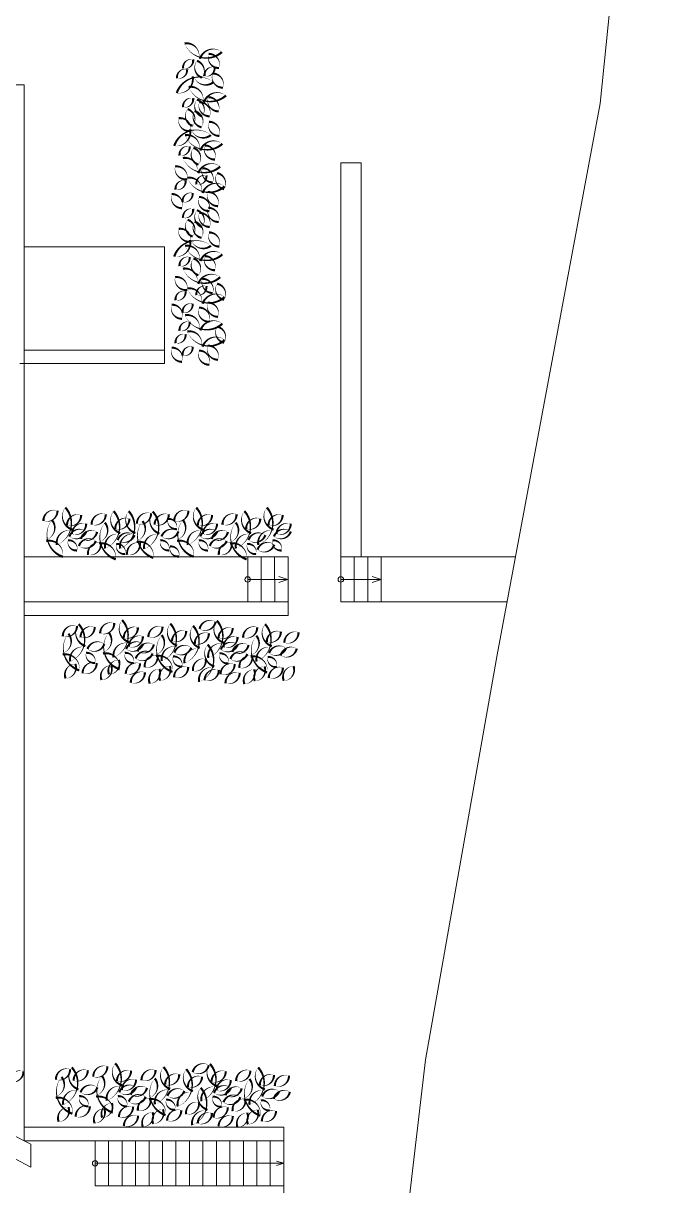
# Model space of a CAD drawing. Header units: metres. Extents: x -45 to 1930, y -347 to 488.
# Drawn here: x 53.21 to 67.65, y 103.38 to 129.23 of the extents above; entities that cross this region are included whole.
import ezdxf

# ---------------------------------------------------------------- set-up
doc = ezdxf.new("R2010")
doc.units = ezdxf.units.M
doc.linetypes.add('GETRENNT', pattern=[31.75, 12.7, -6.35, 0, -6.35, 0, -6.35])
doc.linetypes.add('ČERCHOVANÁ', pattern=[25.4, 12.7, -6.35, 0, -6.35])
for name, color, linetype in [('OSA', 7, 'ČERCHOVANÁ'), ('zariz.predmety', 203, 'Continuous'), ('ZDIVO', 1, 'Continuous')]:
    doc.layers.add(name, color=color, linetype=linetype)

msp = doc.modelspace()

# ---------------------------------------------------------------- linework, layer by layer
at = {"linetype": 'Continuous', "lineweight": 0}
for p, q in [((42.887294, 127.86103), (53.237294, 127.86103)), ((53.237294, 127.86103), (53.237294, 104.379843)), ((60.283137, 117.364228), (60.283975, 126.126482)), ((60.733975, 126.12637), (60.283975, 126.12637)), ((60.733137, 117.364228), (60.733975, 126.126482)), ((53.237294, 121.964222), (56.359774, 121.964222)), ((56.359774, 121.964222), (56.359774, 121.664222)), ((53.137294, 121.664222), (56.359774, 121.664222)), ((53.237294, 117.364228), (59.110936, 117.364228)), ((60.283137, 117.364228), (64.171284, 117.364228)), ((53.237294, 116.364243), (59.111774, 116.364243)), ((59.111774, 116.364243), (59.111774, 116.064243)), ((60.283976, 116.364243), (63.984689, 116.364243)), ((53.237294, 116.064243), (59.111774, 116.064243))]:
    msp.add_line(p, q, dxfattribs=at)
at = {"color": 253, "linetype": 'Continuous', "lineweight": 0}
for p in [(53.237294, 124.264228), (56.359774, 121.964222)]:
    msp.add_line(p, (56.359774, 124.264228), dxfattribs=at)
at = {"linetype": 'Continuous', "lineweight": 0, "flags": 128}
msp.add_lwpolyline([(39.709724, 104.738044), (37.477555, 106.333353), (37.035982, 106.60712), (36.945385, 144.462896), (41.020036, 144.260448), (51.420302, 144.043402), (67.649258, 143.123976), (66.052891, 127.447973), (63.765693, 115.190618), (62.169437, 106.182411), (60.727726, 93.898214), (60.619881, 89.793758), (41.092806, 103.749568)], dxfattribs=at)
at = {"layer": 'OSA', "linetype": 'Continuous', "lineweight": 0}
for p, q in [((58.211774, 116.364243), (58.210936, 117.364228)), ((58.511774, 116.364243), (58.510936, 117.364228)), ((58.811774, 116.364243), (58.810936, 117.364228)), ((59.111774, 116.364243), (59.110936, 117.364228)), ((60.283976, 116.364243), (60.283137, 117.364271)), ((60.583975, 116.364286), (60.583137, 117.364271)), ((60.883976, 116.364243), (60.883137, 117.364271)), ((61.183975, 116.364286), (61.183137, 117.364271)), ((58.211355, 116.864235), (59.111355, 116.864235)), ((59.10216, 116.864235), (58.900418, 116.928871)), ((59.10216, 116.864235), (58.900418, 116.799599)), ((60.283556, 116.864278), (61.183556, 116.864278)), ((61.183556, 116.864193), (60.981814, 116.928829)), ((61.183556, 116.864193), (60.981814, 116.799557)), ((53.237294, 104.682797), (59.014614, 104.682797)), ((59.014614, 104.682797), (59.014614, 103.382797)), ((53.237294, 104.382797), (59.014614, 104.382797)), ((54.814614, 104.382797), (54.814614, 103.382797)), ((55.114614, 104.382797), (55.114614, 103.382797)), ((55.414614, 104.382797), (55.414614, 103.382797)), ((55.714614, 104.382797), (55.714614, 103.382797)), ((56.014614, 104.382797), (56.014614, 103.382797)), ((56.314614, 104.382797), (56.314614, 103.382797)), ((56.614614, 104.382797), (56.614614, 103.382797)), ((56.914614, 104.382797), (56.914614, 103.382797)), ((57.214614, 104.382797), (57.214614, 103.382797)), ((57.514614, 104.382797), (57.514614, 103.382797)), ((57.814614, 104.382797), (57.814614, 103.382797)), ((58.114614, 104.382797), (58.114614, 103.382797)), ((58.414614, 104.382797), (58.414614, 103.382797)), ((58.714614, 104.382797), (58.714614, 103.382797)), ((59.014614, 103.882797), (58.852109, 103.930949)), ((54.814614, 103.882797), (59.014614, 103.882797)), ((59.014614, 103.882797), (58.852109, 103.834644)), ((54.814614, 103.382797), (59.014614, 103.382797)), ((59.014614, 103.382797), (59.014614, 96.890937))]:
    msp.add_line(p, q, dxfattribs=at)
for centre, radius in [((58.211355, 116.864235), 0.061121), ((60.283556, 116.864278), 0.061121), ((54.814614, 103.882797), 0.059727)]:
    msp.add_circle(centre, radius, dxfattribs=at)
at = {"layer": 'zariz.predmety', "color": 253, "linetype": 'Continuous', "ltscale": 0.001}
for points in [[(57.637532, 128.59309, 0, 0, 0.520567051), (57.637532, 128.59309, 0, 0.05, 0.520567051), (57.149169, 128.443259, 0, 0.05, 0.520567051), (57.126068, 128.464939, 0, 0.05, 0.520567051), (56.806696, 128.782034, 0, 0.05, 0.520567051), (57.637532, 128.59309, 0.05, 0.05, 0)], [(57.573951, 128.236766, 0, 0, 0.520567051), (57.573951, 128.236766, 0, 0.05, 0.520567051), (57.344006, 128.550507, 0, 0.05, 0.520567051), (57.573951, 128.236766, 0.05, 0.05, 0)], [(56.638821, 128.009618, 0, 0, 0.520567051), (56.638821, 128.009618, 0, 0.05, 0.520567051), (56.861114, 128.209328, 0, 0.05, 0.520567051), (56.638821, 128.009618, 0.05, 0.05, 0)], [(56.774119, 128.227519, 0, 0, 0.520567051), (56.774119, 128.227519, 0, 0.05, 0.520567051), (56.996412, 128.427229, 0, 0.05, 0.520567051), (56.774119, 128.227519, 0.05, 0.05, 0)], [(57.1934, 128.023234, 0, 0, 0.520567051), (57.1934, 128.023234, 0, 0.05, 0.520567051), (57.08295, 128.396207, 0, 0.05, 0.520567051), (57.1934, 128.023234, 0.05, 0.05, 0)], [(57.25131, 128.057573, 0, 0, 0.520567051), (57.25131, 128.057573, 0, 0.05, 0.520567051), (57.473603, 128.257283, 0, 0.05, 0.520567051), (57.25131, 128.057573, 0.05, 0.05, 0)], [(56.631855, 127.680886, 0, 0, 0.520567051), (56.631855, 127.680886, 0, 0.05, 0.520567051), (56.98431, 128.050646, 0, 0.05, 0.520567051), (57.015069, 128.043053, 0, 0.05, 0.520567051), (57.448798, 127.922945, 0, 0.05, 0.520567051), (56.631855, 127.680886, 0.05, 0.05, 0)], [(57.658923, 127.800459, 0, 0, 0.520567051), (57.658923, 127.800459, 0, 0.05, 0.520567051), (57.428978, 128.1142, 0, 0.05, 0.520567051), (57.658923, 127.800459, 0.05, 0.05, 0)], [(57.727164, 127.625809, 0, 0, 0.520567051), (57.727164, 127.625809, 0, 0.05, 0.520567051), (57.238802, 127.475978, 0, 0.05, 0.520567051), (57.2157, 127.497659, 0, 0.05, 0.520567051), (56.896328, 127.814753, 0, 0.05, 0.520567051), (57.727164, 127.625809, 0.05, 0.05, 0)], [(56.773952, 127.36611, 0, 0, 0.520567051), (56.773952, 127.36611, 0, 0.05, 0.520567051), (56.996245, 127.56582, 0, 0.05, 0.520567051), (56.773952, 127.36611, 0.05, 0.05, 0)], [(57.193234, 127.161825, 0, 0, 0.520567051), (57.193234, 127.161825, 0, 0.05, 0.520567051), (57.082784, 127.534798, 0, 0.05, 0.520567051), (57.193234, 127.161825, 0.05, 0.05, 0)], [(57.365427, 127.163542, 0, 0, 0.520567051), (57.365427, 127.163542, 0, 0.05, 0.520567051), (57.135482, 127.477283, 0, 0.05, 0.520567051), (57.365427, 127.163542, 0.05, 0.05, 0)], [(57.5619, 127.274215, 0, 0, 0.520567051), (57.5619, 127.274215, 0, 0.05, 0.520567051), (57.331955, 127.587955, 0, 0.05, 0.520567051), (57.5619, 127.274215, 0.05, 0.05, 0)], [(56.984876, 126.950009, 0, 0, 0.520567051), (56.984876, 126.950009, 0, 0.05, 0.520567051), (56.874426, 127.322982, 0, 0.05, 0.520567051), (56.984876, 126.950009, 0.05, 0.05, 0)], [(57.027829, 127.277067, 0, 0, 0.520567051), (57.027829, 127.277067, 0, 0.05, 0.520567051), (57.183281, 126.920496, 0, 0.05, 0.520567051), (57.027829, 127.277067, 0.05, 0.05, 0)], [(56.675771, 127.120218, 0, 0, 0.520567051), (56.675771, 127.120218, 0, 0.05, 0.520567051), (56.942533, 126.837117, 0, 0.05, 0.520567051), (56.675771, 127.120218, 0.05, 0.05, 0)], [(57.579395, 126.727234, 0, 0, 0.520567051), (57.579395, 126.727234, 0, 0.05, 0.520567051), (57.349451, 127.040975, 0, 0.05, 0.520567051), (57.579395, 126.727234, 0.05, 0.05, 0)], [(56.575184, 126.504732, 0, 0, 0.520567051), (56.575184, 126.504732, 0, 0.05, 0.520567051), (56.927639, 126.874492, 0, 0.05, 0.520567051), (56.958398, 126.866899, 0, 0.05, 0.520567051), (57.392127, 126.74679, 0, 0.05, 0.520567051), (56.575184, 126.504732, 0.05, 0.05, 0)], [(57.647637, 126.552585, 0, 0, 0.520567051), (57.647637, 126.552585, 0, 0.05, 0.520567051), (57.159275, 126.402754, 0, 0.05, 0.520567051), (57.136173, 126.424434, 0, 0.05, 0.520567051), (56.816801, 126.741529, 0, 0.05, 0.520567051), (57.647637, 126.552585, 0.05, 0.05, 0)], [(56.694425, 126.292886, 0, 0, 0.520567051), (56.694425, 126.292886, 0, 0.05, 0.520567051), (56.916718, 126.492596, 0, 0.05, 0.520567051), (56.694425, 126.292886, 0.05, 0.05, 0)], [(57.113706, 126.0886, 0, 0, 0.520567051), (57.113706, 126.0886, 0, 0.05, 0.520567051), (57.003257, 126.461573, 0, 0.05, 0.520567051), (57.113706, 126.0886, 0.05, 0.05, 0)], [(57.482372, 126.20099, 0, 0, 0.520567051), (57.482372, 126.20099, 0, 0.05, 0.520567051), (57.252428, 126.514731, 0, 0.05, 0.520567051), (57.482372, 126.20099, 0.05, 0.05, 0)], [(57.598794, 126.046335, 0, 0, 0.520567051), (57.598794, 126.046335, 0, 0.05, 0.520567051), (57.110431, 125.896504, 0, 0.05, 0.520567051), (57.08733, 125.918184, 0, 0.05, 0.520567051), (56.767958, 126.235278, 0, 0.05, 0.520567051), (57.598794, 126.046335, 0.05, 0.05, 0)], [(56.596244, 126.046994, 0, 0, 0.520567051), (56.596244, 126.046994, 0, 0.05, 0.520567051), (56.863005, 125.763893, 0, 0.05, 0.520567051), (56.596244, 126.046994, 0.05, 0.05, 0)], [(57.433529, 125.69474, 0, 0, 0.520567051), (57.433529, 125.69474, 0, 0.05, 0.520567051), (57.203584, 126.008481, 0, 0.05, 0.520567051), (57.433529, 125.69474, 0.05, 0.05, 0)], [(57.530748, 125.901094, 0, 0, 0.520567051), (57.530748, 125.901094, 0, 0.05, 0.520567051), (57.686201, 125.544524, 0, 0.05, 0.520567051), (57.530748, 125.901094, 0.05, 0.05, 0)], [(56.605229, 125.534257, 0, 0, 0.520567051), (56.605229, 125.534257, 0, 0.05, 0.520567051), (56.827522, 125.733966, 0, 0.05, 0.520567051), (56.605229, 125.534257, 0.05, 0.05, 0)], [(57.697061, 125.605984, 0, 0, 0.520567051), (57.697061, 125.605984, 0, 0.05, 0.520567051), (57.208698, 125.456153, 0, 0.05, 0.520567051), (57.185597, 125.477833, 0, 0.05, 0.520567051), (56.866225, 125.794927, 0, 0.05, 0.520567051), (57.697061, 125.605984, 0.05, 0.05, 0)], [(57.069343, 125.647642, 0, 0, 0.520567051), (57.069343, 125.647642, 0, 0.05, 0.520567051), (57.291636, 125.847352, 0, 0.05, 0.520567051), (57.069343, 125.647642, 0.05, 0.05, 0)], [(56.520171, 125.43441, 0, 0, 0.520567051), (56.520171, 125.43441, 0, 0.05, 0.520567051), (56.750115, 125.12067, 0, 0.05, 0.520567051), (56.520171, 125.43441, 0.05, 0.05, 0)], [(56.762368, 125.257991, 0, 0, 0.520567051), (56.762368, 125.257991, 0, 0.05, 0.520567051), (56.984661, 125.4577, 0, 0.05, 0.520567051), (56.762368, 125.257991, 0.05, 0.05, 0)], [(57.353842, 125.055422, 0, 0, 0.520567051), (57.353842, 125.055422, 0, 0.05, 0.520567051), (57.123898, 125.369163, 0, 0.05, 0.520567051), (57.353842, 125.055422, 0.05, 0.05, 0)], [(57.550315, 125.166095, 0, 0, 0.520567051), (57.550315, 125.166095, 0, 0.05, 0.520567051), (57.32037, 125.479836, 0, 0.05, 0.520567051), (57.550315, 125.166095, 0.05, 0.05, 0)], [(56.773952, 124.905837, 0, 0, 0.520567051), (56.773952, 124.905837, 0, 0.05, 0.520567051), (56.996245, 125.105546, 0, 0.05, 0.520567051), (56.773952, 124.905837, 0.05, 0.05, 0)], [(57.5619, 124.813941, 0, 0, 0.520567051), (57.5619, 124.813941, 0, 0.05, 0.520567051), (57.331955, 125.127682, 0, 0.05, 0.520567051), (57.5619, 124.813941, 0.05, 0.05, 0)], [(56.984876, 124.489736, 0, 0, 0.520567051), (56.984876, 124.489736, 0, 0.05, 0.520567051), (56.874426, 124.862708, 0, 0.05, 0.520567051), (56.984876, 124.489736, 0.05, 0.05, 0)], [(57.193234, 124.701551, 0, 0, 0.520567051), (57.193234, 124.701551, 0, 0.05, 0.520567051), (57.082784, 125.074524, 0, 0.05, 0.520567051), (57.193234, 124.701551, 0.05, 0.05, 0)], [(57.365427, 124.703268, 0, 0, 0.520567051), (57.365427, 124.703268, 0, 0.05, 0.520567051), (57.135482, 125.017009, 0, 0.05, 0.520567051), (57.365427, 124.703268, 0.05, 0.05, 0)], [(56.675771, 124.659945, 0, 0, 0.520567051), (56.675771, 124.659945, 0, 0.05, 0.520567051), (56.942533, 124.376844, 0, 0.05, 0.520567051), (56.675771, 124.659945, 0.05, 0.05, 0)], [(57.027829, 124.816793, 0, 0, 0.520567051), (57.027829, 124.816793, 0, 0.05, 0.520567051), (57.183281, 124.460223, 0, 0.05, 0.520567051), (57.027829, 124.816793, 0.05, 0.05, 0)], [(57.579395, 124.266961, 0, 0, 0.520567051), (57.579395, 124.266961, 0, 0.05, 0.520567051), (57.349451, 124.580702, 0, 0.05, 0.520567051), (57.579395, 124.266961, 0.05, 0.05, 0)], [(56.575184, 124.044458, 0, 0, 0.520567051), (56.575184, 124.044458, 0, 0.05, 0.520567051), (56.927639, 124.414218, 0, 0.05, 0.520567051), (56.958398, 124.406625, 0, 0.05, 0.520567051), (57.392127, 124.286517, 0, 0.05, 0.520567051), (56.575184, 124.044458, 0.05, 0.05, 0)], [(57.647637, 124.092311, 0, 0, 0.520567051), (57.647637, 124.092311, 0, 0.05, 0.520567051), (57.159275, 123.94248, 0, 0.05, 0.520567051), (57.136173, 123.964161, 0, 0.05, 0.520567051), (56.816801, 124.281255, 0, 0.05, 0.520567051), (57.647637, 124.092311, 0.05, 0.05, 0)], [(56.694425, 123.832612, 0, 0, 0.520567051), (56.694425, 123.832612, 0, 0.05, 0.520567051), (56.916718, 124.032322, 0, 0.05, 0.520567051), (56.694425, 123.832612, 0.05, 0.05, 0)], [(57.113706, 123.628327, 0, 0, 0.520567051), (57.113706, 123.628327, 0, 0.05, 0.520567051), (57.003257, 124.001299, 0, 0.05, 0.520567051), (57.113706, 123.628327, 0.05, 0.05, 0)], [(57.482372, 123.740716, 0, 0, 0.520567051), (57.482372, 123.740716, 0, 0.05, 0.520567051), (57.252428, 124.054457, 0, 0.05, 0.520567051), (57.482372, 123.740716, 0.05, 0.05, 0)], [(56.596244, 123.58672, 0, 0, 0.520567051), (56.596244, 123.58672, 0, 0.05, 0.520567051), (56.863005, 123.303619, 0, 0.05, 0.520567051), (56.596244, 123.58672, 0.05, 0.05, 0)], [(57.598794, 123.586061, 0, 0, 0.520567051), (57.598794, 123.586061, 0, 0.05, 0.520567051), (57.110431, 123.43623, 0, 0.05, 0.520567051), (57.08733, 123.45791, 0, 0.05, 0.520567051), (56.767958, 123.775005, 0, 0.05, 0.520567051), (57.598794, 123.586061, 0.05, 0.05, 0)], [(57.433529, 123.234466, 0, 0, 0.520567051), (57.433529, 123.234466, 0, 0.05, 0.520567051), (57.203584, 123.548207, 0, 0.05, 0.520567051), (57.433529, 123.234466, 0.05, 0.05, 0)], [(57.697061, 123.14571, 0, 0, 0.520567051), (57.697061, 123.14571, 0, 0.05, 0.520567051), (57.208698, 122.995879, 0, 0.05, 0.520567051), (57.185597, 123.017559, 0, 0.05, 0.520567051), (56.866225, 123.334654, 0, 0.05, 0.520567051), (57.697061, 123.14571, 0.05, 0.05, 0)], [(57.069343, 123.187369, 0, 0, 0.520567051), (57.069343, 123.187369, 0, 0.05, 0.520567051), (57.291636, 123.387078, 0, 0.05, 0.520567051), (57.069343, 123.187369, 0.05, 0.05, 0)], [(57.530748, 123.440821, 0, 0, 0.520567051), (57.530748, 123.440821, 0, 0.05, 0.520567051), (57.686201, 123.08425, 0, 0.05, 0.520567051), (57.530748, 123.440821, 0.05, 0.05, 0)], [(56.605229, 123.073983, 0, 0, 0.520567051), (56.605229, 123.073983, 0, 0.05, 0.520567051), (56.827522, 123.273693, 0, 0.05, 0.520567051), (56.605229, 123.073983, 0.05, 0.05, 0)], [(56.520171, 122.974137, 0, 0, 0.520567051), (56.520171, 122.974137, 0, 0.05, 0.520567051), (56.750115, 122.660396, 0, 0.05, 0.520567051), (56.520171, 122.974137, 0.05, 0.05, 0)], [(56.762368, 122.797717, 0, 0, 0.520567051), (56.762368, 122.797717, 0, 0.05, 0.520567051), (56.984661, 122.997427, 0, 0.05, 0.520567051), (56.762368, 122.797717, 0.05, 0.05, 0)], [(57.353842, 122.595149, 0, 0, 0.520567051), (57.353842, 122.595149, 0, 0.05, 0.520567051), (57.123898, 122.908889, 0, 0.05, 0.520567051), (57.353842, 122.595149, 0.05, 0.05, 0)], [(57.550315, 122.705821, 0, 0, 0.520567051), (57.550315, 122.705821, 0, 0.05, 0.520567051), (57.32037, 123.019562, 0, 0.05, 0.520567051), (57.550315, 122.705821, 0.05, 0.05, 0)], [(56.694425, 122.39337, 0, 0, 0.520567051), (56.694425, 122.39337, 0, 0.05, 0.520567051), (56.916718, 122.59308, 0, 0.05, 0.520567051), (56.694425, 122.39337, 0.05, 0.05, 0)], [(57.647637, 122.551923, 0, 0, 0.520567051), (57.647637, 122.551923, 0, 0.05, 0.520567051), (57.159275, 122.402092, 0, 0.05, 0.520567051), (57.136173, 122.423773, 0, 0.05, 0.520567051), (56.816801, 122.740867, 0, 0.05, 0.520567051), (57.647637, 122.551923, 0.05, 0.05, 0)], [(56.605229, 122.118298, 0, 0, 0.520567051), (56.605229, 122.118298, 0, 0.05, 0.520567051), (56.827522, 122.318008, 0, 0.05, 0.520567051), (56.605229, 122.118298, 0.05, 0.05, 0)], [(57.697061, 122.190025, 0, 0, 0.520567051), (57.697061, 122.190025, 0, 0.05, 0.520567051), (57.208698, 122.040194, 0, 0.05, 0.520567051), (57.185597, 122.061874, 0, 0.05, 0.520567051), (56.866225, 122.378969, 0, 0.05, 0.520567051), (57.697061, 122.190025, 0.05, 0.05, 0)], [(57.530748, 122.485136, 0, 0, 0.520567051), (57.530748, 122.485136, 0, 0.05, 0.520567051), (57.686201, 122.128565, 0, 0.05, 0.520567051), (57.530748, 122.485136, 0.05, 0.05, 0)], [(56.520171, 122.018451, 0, 0, 0.520567051), (56.520171, 122.018451, 0, 0.05, 0.520567051), (56.750115, 121.704711, 0, 0.05, 0.520567051), (56.520171, 122.018451, 0.05, 0.05, 0)], [(56.762368, 121.842032, 0, 0, 0.520567051), (56.762368, 121.842032, 0, 0.05, 0.520567051), (56.984661, 122.041742, 0, 0.05, 0.520567051), (56.762368, 121.842032, 0.05, 0.05, 0)], [(57.550315, 121.750136, 0, 0, 0.520567051), (57.550315, 121.750136, 0, 0.05, 0.520567051), (57.32037, 122.063877, 0, 0.05, 0.520567051), (57.550315, 121.750136, 0.05, 0.05, 0)], [(57.353842, 121.639463, 0, 0, 0.520567051), (57.353842, 121.639463, 0, 0.05, 0.520567051), (57.123898, 121.953204, 0, 0.05, 0.520567051), (57.353842, 121.639463, 0.05, 0.05, 0)], [(53.977746, 118.39538, 0, 0, 0.520567051), (53.977746, 118.39538, 0, 0.05, 0.520567051), (53.664006, 118.165436, 0, 0.05, 0.520567051), (53.977746, 118.39538, 0.05, 0.05, 0)], [(54.152396, 118.463622, 0, 0, 0.520567051), (54.152396, 118.463622, 0, 0.05, 0.520567051), (54.302227, 117.97526, 0, 0.05, 0.520567051), (54.280547, 117.952158, 0, 0.05, 0.520567051), (53.963452, 117.632786, 0, 0.05, 0.520567051), (54.152396, 118.463622, 0.05, 0.05, 0)], [(55.225621, 118.384095, 0, 0, 0.520567051), (55.225621, 118.384095, 0, 0.05, 0.520567051), (55.375452, 117.895732, 0, 0.05, 0.520567051), (55.353771, 117.872631, 0, 0.05, 0.520567051), (55.036677, 117.553259, 0, 0.05, 0.520567051), (55.225621, 118.384095, 0.05, 0.05, 0)], [(55.561445, 118.384095, 0, 0, 0.520567051), (55.561445, 118.384095, 0, 0.05, 0.520567051), (55.711276, 117.895732, 0, 0.05, 0.520567051), (55.689596, 117.872631, 0, 0.05, 0.520567051), (55.372502, 117.553259, 0, 0.05, 0.520567051), (55.561445, 118.384095, 0.05, 0.05, 0)], [(56.097588, 118.373989, 0, 0, 0.520567051), (56.097588, 118.373989, 0, 0.05, 0.520567051), (56.247419, 117.885627, 0, 0.05, 0.520567051), (56.225738, 117.862525, 0, 0.05, 0.520567051), (55.908644, 117.543154, 0, 0.05, 0.520567051), (56.097588, 118.373989, 0.05, 0.05, 0)], [(56.890219, 118.39538, 0, 0, 0.520567051), (56.890219, 118.39538, 0, 0.05, 0.520567051), (56.576478, 118.165436, 0, 0.05, 0.520567051), (56.890219, 118.39538, 0.05, 0.05, 0)], [(57.064868, 118.463622, 0, 0, 0.520567051), (57.064868, 118.463622, 0, 0.05, 0.520567051), (57.214699, 117.97526, 0, 0.05, 0.520567051), (57.193019, 117.952158, 0, 0.05, 0.520567051), (56.875925, 117.632786, 0, 0.05, 0.520567051), (57.064868, 118.463622, 0.05, 0.05, 0)], [(58.138093, 118.384095, 0, 0, 0.520567051), (58.138093, 118.384095, 0, 0.05, 0.520567051), (58.287924, 117.895732, 0, 0.05, 0.520567051), (58.266244, 117.872631, 0, 0.05, 0.520567051), (57.949149, 117.553259, 0, 0.05, 0.520567051), (58.138093, 118.384095, 0.05, 0.05, 0)], [(58.636408, 118.463622, 0, 0, 0.520567051), (58.636408, 118.463622, 0, 0.05, 0.520567051), (58.786239, 117.97526, 0, 0.05, 0.520567051), (58.764559, 117.952158, 0, 0.05, 0.520567051), (58.447465, 117.632786, 0, 0.05, 0.520567051), (58.636408, 118.463622, 0.05, 0.05, 0)], [(54.09732, 117.368313, 0, 0, 0.520567051), (54.09732, 117.368313, 0, 0.05, 0.520567051), (53.72756, 117.720768, 0, 0.05, 0.520567051), (53.735152, 117.751526, 0, 0.05, 0.520567051), (53.855261, 118.185256, 0, 0.05, 0.520567051), (54.09732, 117.368313, 0.05, 0.05, 0)], [(54.503991, 118.298357, 0, 0, 0.520567051), (54.503991, 118.298357, 0, 0.05, 0.520567051), (54.19025, 118.068413, 0, 0.05, 0.520567051), (54.503991, 118.298357, 0.05, 0.05, 0)], [(54.614664, 118.101885, 0, 0, 0.520567051), (54.614664, 118.101885, 0, 0.05, 0.520567051), (54.300923, 117.87194, 0, 0.05, 0.520567051), (54.614664, 118.101885, 0.05, 0.05, 0)], [(55.050971, 118.315853, 0, 0, 0.520567051), (55.050971, 118.315853, 0, 0.05, 0.520567051), (54.73723, 118.085909, 0, 0.05, 0.520567051), (55.050971, 118.315853, 0.05, 0.05, 0)], [(55.273474, 117.311642, 0, 0, 0.520567051), (55.273474, 117.311642, 0, 0.05, 0.520567051), (54.903714, 117.664097, 0, 0.05, 0.520567051), (54.911306, 117.694855, 0, 0.05, 0.520567051), (55.031415, 118.128585, 0, 0.05, 0.520567051), (55.273474, 117.311642, 0.05, 0.05, 0)], [(55.577215, 118.21883, 0, 0, 0.520567051), (55.577215, 118.21883, 0, 0.05, 0.520567051), (55.263475, 117.988886, 0, 0.05, 0.520567051), (55.577215, 118.21883, 0.05, 0.05, 0)], [(56.111447, 117.344188, 0, 0, 0.520567051), (56.111447, 117.344188, 0, 0.05, 0.520567051), (55.741686, 117.696644, 0, 0.05, 0.520567051), (55.749279, 117.727402, 0, 0.05, 0.520567051), (55.869388, 118.161131, 0, 0.05, 0.520567051), (56.111447, 117.344188, 0.05, 0.05, 0)], [(56.059697, 118.333535, 0, 0, 0.520567051), (56.059697, 118.333535, 0, 0.05, 0.520567051), (55.745956, 118.10359, 0, 0.05, 0.520567051), (56.059697, 118.333535, 0.05, 0.05, 0)], [(56.453911, 118.310409, 0, 0, 0.520567051), (56.453911, 118.310409, 0, 0.05, 0.520567051), (56.140171, 118.080464, 0, 0.05, 0.520567051), (56.453911, 118.310409, 0.05, 0.05, 0)], [(56.633105, 117.987768, 0, 0, 0.520567051), (56.633105, 117.987768, 0, 0.05, 0.520567051), (56.433395, 118.210061, 0, 0.05, 0.520567051), (56.633105, 117.987768, 0.05, 0.05, 0)], [(57.009792, 117.368313, 0, 0, 0.520567051), (57.009792, 117.368313, 0, 0.05, 0.520567051), (56.640032, 117.720768, 0, 0.05, 0.520567051), (56.647624, 117.751526, 0, 0.05, 0.520567051), (56.767733, 118.185256, 0, 0.05, 0.520567051), (57.009792, 117.368313, 0.05, 0.05, 0)], [(57.416463, 118.298357, 0, 0, 0.520567051), (57.416463, 118.298357, 0, 0.05, 0.520567051), (57.102722, 118.068413, 0, 0.05, 0.520567051), (57.416463, 118.298357, 0.05, 0.05, 0)], [(57.527136, 118.101885, 0, 0, 0.520567051), (57.527136, 118.101885, 0, 0.05, 0.520567051), (57.213395, 117.87194, 0, 0.05, 0.520567051), (57.527136, 118.101885, 0.05, 0.05, 0)], [(57.963443, 118.315853, 0, 0, 0.520567051), (57.963443, 118.315853, 0, 0.05, 0.520567051), (57.649703, 118.085909, 0, 0.05, 0.520567051), (57.963443, 118.315853, 0.05, 0.05, 0)], [(58.185946, 117.311642, 0, 0, 0.520567051), (58.185946, 117.311642, 0, 0.05, 0.520567051), (57.816186, 117.664097, 0, 0.05, 0.520567051), (57.823779, 117.694855, 0, 0.05, 0.520567051), (57.943887, 118.128585, 0, 0.05, 0.520567051), (58.185946, 117.311642, 0.05, 0.05, 0)], [(58.489688, 118.21883, 0, 0, 0.520567051), (58.489688, 118.21883, 0, 0.05, 0.520567051), (58.175947, 117.988886, 0, 0.05, 0.520567051), (58.489688, 118.21883, 0.05, 0.05, 0)], [(58.988003, 118.298357, 0, 0, 0.520567051), (58.988003, 118.298357, 0, 0.05, 0.520567051), (58.674262, 118.068413, 0, 0.05, 0.520567051), (58.988003, 118.298357, 0.05, 0.05, 0)], [(59.167418, 118.101885, 0, 0, 0.520567051), (59.167418, 118.101885, 0, 0.05, 0.520567051), (58.853677, 117.87194, 0, 0.05, 0.520567051), (59.167418, 118.101885, 0.05, 0.05, 0)], [(54.61638, 117.929691, 0, 0, 0.520567051), (54.61638, 117.929691, 0, 0.05, 0.520567051), (54.243408, 117.819242, 0, 0.05, 0.520567051), (54.61638, 117.929691, 0.05, 0.05, 0)], [(54.501139, 117.764287, 0, 0, 0.520567051), (54.501139, 117.764287, 0, 0.05, 0.520567051), (54.857709, 117.919739, 0, 0.05, 0.520567051), (54.501139, 117.764287, 0.05, 0.05, 0)], [(55.689605, 117.850164, 0, 0, 0.520567051), (55.689605, 117.850164, 0, 0.05, 0.520567051), (55.316632, 117.739714, 0, 0.05, 0.520567051), (55.689605, 117.850164, 0.05, 0.05, 0)], [(56.667444, 117.929857, 0, 0, 0.520567051), (56.667444, 117.929857, 0, 0.05, 0.520567051), (56.294471, 117.819408, 0, 0.05, 0.520567051), (56.667444, 117.929857, 0.05, 0.05, 0)], [(57.528853, 117.929691, 0, 0, 0.520567051), (57.528853, 117.929691, 0, 0.05, 0.520567051), (57.15588, 117.819242, 0, 0.05, 0.520567051), (57.528853, 117.929691, 0.05, 0.05, 0)], [(57.413611, 117.764287, 0, 0, 0.520567051), (57.413611, 117.764287, 0, 0.05, 0.520567051), (57.770181, 117.919739, 0, 0.05, 0.520567051), (57.413611, 117.764287, 0.05, 0.05, 0)], [(58.602077, 117.850164, 0, 0, 0.520567051), (58.602077, 117.850164, 0, 0.05, 0.520567051), (58.229105, 117.739714, 0, 0.05, 0.520567051), (58.602077, 117.850164, 0.05, 0.05, 0)], [(59.169135, 117.929691, 0, 0, 0.520567051), (59.169135, 117.929691, 0, 0.05, 0.520567051), (58.796162, 117.819242, 0, 0.05, 0.520567051), (59.169135, 117.929691, 0.05, 0.05, 0)], [(54.412095, 117.51041, 0, 0, 0.520567051), (54.412095, 117.51041, 0, 0.05, 0.520567051), (54.212385, 117.732703, 0, 0.05, 0.520567051), (54.412095, 117.51041, 0.05, 0.05, 0)], [(54.828196, 117.721333, 0, 0, 0.520567051), (54.828196, 117.721333, 0, 0.05, 0.520567051), (54.455223, 117.610884, 0, 0.05, 0.520567051), (54.828196, 117.721333, 0.05, 0.05, 0)], [(54.657987, 117.412229, 0, 0, 0.520567051), (54.657987, 117.412229, 0, 0.05, 0.520567051), (54.941088, 117.67899, 0, 0.05, 0.520567051), (54.657987, 117.412229, 0.05, 0.05, 0)], [(55.48532, 117.430883, 0, 0, 0.520567051), (55.48532, 117.430883, 0, 0.05, 0.520567051), (55.28561, 117.653176, 0, 0.05, 0.520567051), (55.48532, 117.430883, 0.05, 0.05, 0)], [(55.528061, 117.412229, 0, 0, 0.520567051), (55.528061, 117.412229, 0, 0.05, 0.520567051), (55.811162, 117.67899, 0, 0.05, 0.520567051), (55.528061, 117.412229, 0.05, 0.05, 0)], [(56.463158, 117.510576, 0, 0, 0.520567051), (56.463158, 117.510576, 0, 0.05, 0.520567051), (56.263449, 117.732869, 0, 0.05, 0.520567051), (56.463158, 117.510576, 0.05, 0.05, 0)], [(56.681059, 117.375279, 0, 0, 0.520567051), (56.681059, 117.375279, 0, 0.05, 0.520567051), (56.48135, 117.597572, 0, 0.05, 0.520567051), (56.681059, 117.375279, 0.05, 0.05, 0)], [(57.324567, 117.51041, 0, 0, 0.520567051), (57.324567, 117.51041, 0, 0.05, 0.520567051), (57.124858, 117.732703, 0, 0.05, 0.520567051), (57.324567, 117.51041, 0.05, 0.05, 0)], [(57.740668, 117.721333, 0, 0, 0.520567051), (57.740668, 117.721333, 0, 0.05, 0.520567051), (57.367696, 117.610884, 0, 0.05, 0.520567051), (57.740668, 117.721333, 0.05, 0.05, 0)], [(57.570459, 117.412229, 0, 0, 0.520567051), (57.570459, 117.412229, 0, 0.05, 0.520567051), (57.85356, 117.67899, 0, 0.05, 0.520567051), (57.570459, 117.412229, 0.05, 0.05, 0)], [(58.397792, 117.430883, 0, 0, 0.520567051), (58.397792, 117.430883, 0, 0.05, 0.520567051), (58.198082, 117.653176, 0, 0.05, 0.520567051), (58.397792, 117.430883, 0.05, 0.05, 0)], [(58.801799, 117.63698, 0, 0, 0.520567051), (58.801799, 117.63698, 0, 0.05, 0.520567051), (58.428826, 117.52653, 0, 0.05, 0.520567051), (58.801799, 117.63698, 0.05, 0.05, 0)], [(58.96485, 117.51041, 0, 0, 0.520567051), (58.96485, 117.51041, 0, 0.05, 0.520567051), (58.76514, 117.732703, 0, 0.05, 0.520567051), (58.96485, 117.51041, 0.05, 0.05, 0)], [(54.41058, 115.831339, 0, 0, 0.520567051), (54.41058, 115.831339, 0, 0.05, 0.520567051), (54.096839, 115.601394, 0, 0.05, 0.520567051), (54.41058, 115.831339, 0.05, 0.05, 0)], [(54.44847, 115.871793, 0, 0, 0.520567051), (54.44847, 115.871793, 0, 0.05, 0.520567051), (54.598301, 115.383431, 0, 0.05, 0.520567051), (54.576621, 115.360329, 0, 0.05, 0.520567051), (54.259527, 115.040957, 0, 0.05, 0.520567051), (54.44847, 115.871793, 0.05, 0.05, 0)], [(54.804794, 115.808212, 0, 0, 0.520567051), (54.804794, 115.808212, 0, 0.05, 0.520567051), (54.491053, 115.578268, 0, 0.05, 0.520567051), (54.804794, 115.808212, 0.05, 0.05, 0)], [(55.241101, 115.893184, 0, 0, 0.520567051), (55.241101, 115.893184, 0, 0.05, 0.520567051), (54.927361, 115.66324, 0, 0.05, 0.520567051), (55.241101, 115.893184, 0.05, 0.05, 0)], [(55.415751, 115.961426, 0, 0, 0.520567051), (55.415751, 115.961426, 0, 0.05, 0.520567051), (55.565582, 115.473063, 0, 0.05, 0.520567051), (55.543902, 115.449962, 0, 0.05, 0.520567051), (55.226807, 115.13059, 0, 0.05, 0.520567051), (55.415751, 115.961426, 0.05, 0.05, 0)], [(55.767346, 115.796161, 0, 0, 0.520567051), (55.767346, 115.796161, 0, 0.05, 0.520567051), (55.453605, 115.566217, 0, 0.05, 0.520567051), (55.767346, 115.796161, 0.05, 0.05, 0)], [(56.314326, 115.813657, 0, 0, 0.520567051), (56.314326, 115.813657, 0, 0.05, 0.520567051), (56.000585, 115.583713, 0, 0.05, 0.520567051), (56.314326, 115.813657, 0.05, 0.05, 0)], [(56.488976, 115.881899, 0, 0, 0.520567051), (56.488976, 115.881899, 0, 0.05, 0.520567051), (56.638807, 115.393536, 0, 0.05, 0.520567051), (56.617126, 115.370435, 0, 0.05, 0.520567051), (56.300032, 115.051063, 0, 0.05, 0.520567051), (56.488976, 115.881899, 0.05, 0.05, 0)], [(56.995226, 115.833055, 0, 0, 0.520567051), (56.995226, 115.833055, 0, 0.05, 0.520567051), (57.145057, 115.344693, 0, 0.05, 0.520567051), (57.123376, 115.321591, 0, 0.05, 0.520567051), (56.806282, 115.002219, 0, 0.05, 0.520567051), (56.995226, 115.833055, 0.05, 0.05, 0)], [(57.140466, 115.76501, 0, 0, 0.520567051), (57.140466, 115.76501, 0, 0.05, 0.520567051), (57.497036, 115.920462, 0, 0.05, 0.520567051), (57.140466, 115.76501, 0.05, 0.05, 0)], [(57.523871, 115.949841, 0, 0, 0.520567051), (57.523871, 115.949841, 0, 0.05, 0.520567051), (57.673702, 115.461479, 0, 0.05, 0.520567051), (57.652021, 115.438377, 0, 0.05, 0.520567051), (57.334927, 115.119005, 0, 0.05, 0.520567051), (57.523871, 115.949841, 0.05, 0.05, 0)], [(57.875465, 115.784577, 0, 0, 0.520567051), (57.875465, 115.784577, 0, 0.05, 0.520567051), (57.561725, 115.554632, 0, 0.05, 0.520567051), (57.875465, 115.784577, 0.05, 0.05, 0)], [(58.422446, 115.802072, 0, 0, 0.520567051), (58.422446, 115.802072, 0, 0.05, 0.520567051), (58.108705, 115.572128, 0, 0.05, 0.520567051), (58.422446, 115.802072, 0.05, 0.05, 0)], [(58.597095, 115.870314, 0, 0, 0.520567051), (58.597095, 115.870314, 0, 0.05, 0.520567051), (58.746926, 115.381952, 0, 0.05, 0.520567051), (58.725246, 115.35885, 0, 0.05, 0.520567051), (58.408151, 115.039478, 0, 0.05, 0.520567051), (58.597095, 115.870314, 0.05, 0.05, 0)], [(54.462329, 114.841992, 0, 0, 0.520567051), (54.462329, 114.841992, 0, 0.05, 0.520567051), (54.092569, 115.194448, 0, 0.05, 0.520567051), (54.100162, 115.225206, 0, 0.05, 0.520567051), (54.22027, 115.658935, 0, 0.05, 0.520567051), (54.462329, 114.841992, 0.05, 0.05, 0)], [(55.360675, 114.866117, 0, 0, 0.520567051), (55.360675, 114.866117, 0, 0.05, 0.520567051), (54.990914, 115.218572, 0, 0.05, 0.520567051), (54.998507, 115.24933, 0, 0.05, 0.520567051), (55.118616, 115.683059, 0, 0.05, 0.520567051), (55.360675, 114.866117, 0.05, 0.05, 0)], [(55.878018, 115.599688, 0, 0, 0.520567051), (55.878018, 115.599688, 0, 0.05, 0.520567051), (55.564278, 115.369744, 0, 0.05, 0.520567051), (55.878018, 115.599688, 0.05, 0.05, 0)], [(56.536829, 114.809446, 0, 0, 0.520567051), (56.536829, 114.809446, 0, 0.05, 0.520567051), (56.167069, 115.161901, 0, 0.05, 0.520567051), (56.174661, 115.192659, 0, 0.05, 0.520567051), (56.29477, 115.626389, 0, 0.05, 0.520567051), (56.536829, 114.809446, 0.05, 0.05, 0)], [(56.84057, 115.716634, 0, 0, 0.520567051), (56.84057, 115.716634, 0, 0.05, 0.520567051), (56.526829, 115.48669, 0, 0.05, 0.520567051), (56.84057, 115.716634, 0.05, 0.05, 0)], [(57.34682, 115.667791, 0, 0, 0.520567051), (57.34682, 115.667791, 0, 0.05, 0.520567051), (57.03308, 115.437846, 0, 0.05, 0.520567051), (57.34682, 115.667791, 0.05, 0.05, 0)], [(57.986138, 115.588104, 0, 0, 0.520567051), (57.986138, 115.588104, 0, 0.05, 0.520567051), (57.672397, 115.358159, 0, 0.05, 0.520567051), (57.986138, 115.588104, 0.05, 0.05, 0)], [(58.644948, 114.797861, 0, 0, 0.520567051), (58.644948, 114.797861, 0, 0.05, 0.520567051), (58.275188, 115.150316, 0, 0.05, 0.520567051), (58.282781, 115.181075, 0, 0.05, 0.520567051), (58.40289, 115.614804, 0, 0.05, 0.520567051), (58.644948, 114.797861, 0.05, 0.05, 0)], [(58.94869, 115.705049, 0, 0, 0.520567051), (58.94869, 115.705049, 0, 0.05, 0.520567051), (58.634949, 115.475105, 0, 0.05, 0.520567051), (58.94869, 115.705049, 0.05, 0.05, 0)], [(59.341276, 115.688104, 0, 0, 0.520567051), (59.341276, 115.688104, 0, 0.05, 0.520567051), (59.027535, 115.45816, 0, 0.05, 0.520567051), (59.341276, 115.688104, 0.05, 0.05, 0)], [(55.018326, 115.427661, 0, 0, 0.520567051), (55.018326, 115.427661, 0, 0.05, 0.520567051), (54.645354, 115.317212, 0, 0.05, 0.520567051), (55.018326, 115.427661, 0.05, 0.05, 0)], [(55.879735, 115.427495, 0, 0, 0.520567051), (55.879735, 115.427495, 0, 0.05, 0.520567051), (55.506763, 115.317045, 0, 0.05, 0.520567051), (55.879735, 115.427495, 0.05, 0.05, 0)], [(56.091551, 115.219137, 0, 0, 0.520567051), (56.091551, 115.219137, 0, 0.05, 0.520567051), (55.718578, 115.108688, 0, 0.05, 0.520567051), (56.091551, 115.219137, 0.05, 0.05, 0)], [(55.764494, 115.262091, 0, 0, 0.520567051), (55.764494, 115.262091, 0, 0.05, 0.520567051), (56.121064, 115.417543, 0, 0.05, 0.520567051), (55.764494, 115.262091, 0.05, 0.05, 0)], [(56.95296, 115.347968, 0, 0, 0.520567051), (56.95296, 115.347968, 0, 0.05, 0.520567051), (56.579987, 115.237518, 0, 0.05, 0.520567051), (56.95296, 115.347968, 0.05, 0.05, 0)], [(57.318657, 115.416947, 0, 0, 0.520567051), (57.318657, 115.416947, 0, 0.05, 0.520567051), (57.468488, 114.928584, 0, 0.05, 0.520567051), (57.446808, 114.905483, 0, 0.05, 0.520567051), (57.129714, 114.586111, 0, 0.05, 0.520567051), (57.318657, 115.416947, 0.05, 0.05, 0)], [(57.987855, 115.415911, 0, 0, 0.520567051), (57.987855, 115.415911, 0, 0.05, 0.520567051), (57.614882, 115.305461, 0, 0.05, 0.520567051), (57.987855, 115.415911, 0.05, 0.05, 0)], [(57.872613, 115.250506, 0, 0, 0.520567051), (57.872613, 115.250506, 0, 0.05, 0.520567051), (58.229184, 115.405958, 0, 0.05, 0.520567051), (57.872613, 115.250506, 0.05, 0.05, 0)], [(59.06108, 115.336383, 0, 0, 0.520567051), (59.06108, 115.336383, 0, 0.05, 0.520567051), (58.688107, 115.225934, 0, 0.05, 0.520567051), (59.06108, 115.336383, 0.05, 0.05, 0)], [(58.945838, 115.170979, 0, 0, 0.520567051), (58.945838, 115.170979, 0, 0.05, 0.520567051), (59.302408, 115.326431, 0, 0.05, 0.520567051), (58.945838, 115.170979, 0.05, 0.05, 0)], [(54.536479, 114.778069, 0, 0, 0.520567051), (54.536479, 114.778069, 0, 0.05, 0.520567051), (54.850219, 115.008013, 0, 0.05, 0.520567051), (54.536479, 114.778069, 0.05, 0.05, 0)], [(54.814041, 115.00838, 0, 0, 0.520567051), (54.814041, 115.00838, 0, 0.05, 0.520567051), (54.614331, 115.230673, 0, 0.05, 0.520567051), (54.814041, 115.00838, 0.05, 0.05, 0)], [(55.340911, 115.076915, 0, 0, 0.520567051), (55.340911, 115.076915, 0, 0.05, 0.520567051), (55.125461, 114.753048, 0, 0.05, 0.520567051), (55.340911, 115.076915, 0.05, 0.05, 0)], [(55.67545, 115.008214, 0, 0, 0.520567051), (55.67545, 115.008214, 0, 0.05, 0.520567051), (55.47574, 115.230507, 0, 0.05, 0.520567051), (55.67545, 115.008214, 0.05, 0.05, 0)], [(55.49903, 114.766017, 0, 0, 0.520567051), (55.49903, 114.766017, 0, 0.05, 0.520567051), (55.812771, 114.995962, 0, 0.05, 0.520567051), (55.49903, 114.766017, 0.05, 0.05, 0)], [(55.921342, 114.910033, 0, 0, 0.520567051), (55.921342, 114.910033, 0, 0.05, 0.520567051), (56.204443, 115.176794, 0, 0.05, 0.520567051), (55.921342, 114.910033, 0.05, 0.05, 0)], [(56.748674, 114.928687, 0, 0, 0.520567051), (56.748674, 114.928687, 0, 0.05, 0.520567051), (56.548965, 115.15098, 0, 0.05, 0.520567051), (56.748674, 114.928687, 0.05, 0.05, 0)], [(56.994566, 114.830506, 0, 0, 0.520567051), (56.994566, 114.830506, 0, 0.05, 0.520567051), (57.277667, 115.097267, 0, 0.05, 0.520567051), (56.994566, 114.830506, 0.05, 0.05, 0)], [(57.78357, 114.996629, 0, 0, 0.520567051), (57.78357, 114.996629, 0, 0.05, 0.520567051), (57.58386, 115.218922, 0, 0.05, 0.520567051), (57.78357, 114.996629, 0.05, 0.05, 0)], [(58.199671, 115.207553, 0, 0, 0.520567051), (58.199671, 115.207553, 0, 0.05, 0.520567051), (57.826698, 115.097103, 0, 0.05, 0.520567051), (58.199671, 115.207553, 0.05, 0.05, 0)], [(58.029462, 114.898448, 0, 0, 0.520567051), (58.029462, 114.898448, 0, 0.05, 0.520567051), (58.312563, 115.16521, 0, 0.05, 0.520567051), (58.029462, 114.898448, 0.05, 0.05, 0)], [(58.856794, 114.917102, 0, 0, 0.520567051), (58.856794, 114.917102, 0, 0.05, 0.520567051), (58.657085, 115.139395, 0, 0.05, 0.520567051), (58.856794, 114.917102, 0.05, 0.05, 0)], [(54.37363, 114.987282, 0, 0, 0.520567051), (54.37363, 114.987282, 0, 0.05, 0.520567051), (54.158181, 114.663416, 0, 0.05, 0.520567051), (54.37363, 114.987282, 0.05, 0.05, 0)], [(55.172234, 114.953841, 0, 0, 0.520567051), (55.172234, 114.953841, 0, 0.05, 0.520567051), (54.956784, 114.629975, 0, 0.05, 0.520567051), (55.172234, 114.953841, 0.05, 0.05, 0)], [(55.609703, 114.569545, 0, 0, 0.520567051), (55.609703, 114.569545, 0, 0.05, 0.520567051), (55.923444, 114.799489, 0, 0.05, 0.520567051), (55.609703, 114.569545, 0.05, 0.05, 0)], [(56.245459, 114.874314, 0, 0, 0.520567051), (56.245459, 114.874314, 0, 0.05, 0.520567051), (56.030009, 114.550448, 0, 0.05, 0.520567051), (56.245459, 114.874314, 0.05, 0.05, 0)], [(56.477228, 114.940403, 0, 0, 0.520567051), (56.477228, 114.940403, 0, 0.05, 0.520567051), (56.261779, 114.616537, 0, 0.05, 0.520567051), (56.477228, 114.940403, 0.05, 0.05, 0)], [(56.572255, 114.68649, 0, 0, 0.520567051), (56.572255, 114.68649, 0, 0.05, 0.520567051), (56.885996, 114.916435, 0, 0.05, 0.520567051), (56.572255, 114.68649, 0.05, 0.05, 0)], [(57.567378, 114.854306, 0, 0, 0.520567051), (57.567378, 114.854306, 0, 0.05, 0.520567051), (57.253637, 114.624362, 0, 0.05, 0.520567051), (57.567378, 114.854306, 0.05, 0.05, 0)], [(57.60715, 114.754433, 0, 0, 0.520567051), (57.60715, 114.754433, 0, 0.05, 0.520567051), (57.920891, 114.984377, 0, 0.05, 0.520567051), (57.60715, 114.754433, 0.05, 0.05, 0)], [(57.717823, 114.55796, 0, 0, 0.520567051), (57.717823, 114.55796, 0, 0.05, 0.520567051), (58.031564, 114.787904, 0, 0.05, 0.520567051), (57.717823, 114.55796, 0.05, 0.05, 0)], [(58.353578, 114.862729, 0, 0, 0.520567051), (58.353578, 114.862729, 0, 0.05, 0.520567051), (58.138129, 114.538863, 0, 0.05, 0.520567051), (58.353578, 114.862729, 0.05, 0.05, 0)], [(58.585348, 114.928819, 0, 0, 0.520567051), (58.585348, 114.928819, 0, 0.05, 0.520567051), (58.369898, 114.604953, 0, 0.05, 0.520567051), (58.585348, 114.928819, 0.05, 0.05, 0)], [(58.680375, 114.674905, 0, 0, 0.520567051), (58.680375, 114.674905, 0, 0.05, 0.520567051), (58.994115, 114.90485, 0, 0.05, 0.520567051), (58.680375, 114.674905, 0.05, 0.05, 0)], [(59.228911, 114.935681, 0, 0, 0.520567051), (59.228911, 114.935681, 0, 0.05, 0.520567051), (59.013461, 114.611815, 0, 0.05, 0.520567051), (59.228911, 114.935681, 0.05, 0.05, 0)], [(54.257052, 105.974001, 0, 0, 0.520567051), (54.257052, 105.974001, 0, 0.05, 0.520567051), (53.943312, 105.744057, 0, 0.05, 0.520567051), (54.257052, 105.974001, 0.05, 0.05, 0)], [(54.294943, 106.014455, 0, 0, 0.520567051), (54.294943, 106.014455, 0, 0.05, 0.520567051), (54.444774, 105.526093, 0, 0.05, 0.520567051), (54.423094, 105.502992, 0, 0.05, 0.520567051), (54.105999, 105.18362, 0, 0.05, 0.520567051), (54.294943, 106.014455, 0.05, 0.05, 0)], [(54.651267, 105.950875, 0, 0, 0.520567051), (54.651267, 105.950875, 0, 0.05, 0.520567051), (54.337526, 105.72093, 0, 0.05, 0.520567051), (54.651267, 105.950875, 0.05, 0.05, 0)], [(55.087574, 106.035846, 0, 0, 0.520567051), (55.087574, 106.035846, 0, 0.05, 0.520567051), (54.773833, 105.805902, 0, 0.05, 0.520567051), (55.087574, 106.035846, 0.05, 0.05, 0)], [(55.262224, 106.104088, 0, 0, 0.520567051), (55.262224, 106.104088, 0, 0.05, 0.520567051), (55.412055, 105.615726, 0, 0.05, 0.520567051), (55.390374, 105.592624, 0, 0.05, 0.520567051), (55.07328, 105.273252, 0, 0.05, 0.520567051), (55.262224, 106.104088, 0.05, 0.05, 0)], [(56.160799, 105.956319, 0, 0, 0.520567051), (56.160799, 105.956319, 0, 0.05, 0.520567051), (55.847058, 105.726375, 0, 0.05, 0.520567051), (56.160799, 105.956319, 0.05, 0.05, 0)], [(56.335448, 106.024561, 0, 0, 0.520567051), (56.335448, 106.024561, 0, 0.05, 0.520567051), (56.485279, 105.536198, 0, 0.05, 0.520567051), (56.463599, 105.513097, 0, 0.05, 0.520567051), (56.146505, 105.193725, 0, 0.05, 0.520567051), (56.335448, 106.024561, 0.05, 0.05, 0)], [(56.841699, 105.975717, 0, 0, 0.520567051), (56.841699, 105.975717, 0, 0.05, 0.520567051), (56.99153, 105.487355, 0, 0.05, 0.520567051), (56.969849, 105.464254, 0, 0.05, 0.520567051), (56.652755, 105.144882, 0, 0.05, 0.520567051), (56.841699, 105.975717, 0.05, 0.05, 0)], [(56.986939, 105.907672, 0, 0, 0.520567051), (56.986939, 105.907672, 0, 0.05, 0.520567051), (57.343509, 106.063124, 0, 0.05, 0.520567051), (56.986939, 105.907672, 0.05, 0.05, 0)], [(57.370343, 106.092503, 0, 0, 0.520567051), (57.370343, 106.092503, 0, 0.05, 0.520567051), (57.520175, 105.604141, 0, 0.05, 0.520567051), (57.498494, 105.58104, 0, 0.05, 0.520567051), (57.1814, 105.261668, 0, 0.05, 0.520567051), (57.370343, 106.092503, 0.05, 0.05, 0)], [(58.443568, 106.012976, 0, 0, 0.520567051), (58.443568, 106.012976, 0, 0.05, 0.520567051), (58.593399, 105.524614, 0, 0.05, 0.520567051), (58.571719, 105.501512, 0, 0.05, 0.520567051), (58.254624, 105.18214, 0, 0.05, 0.520567051), (58.443568, 106.012976, 0.05, 0.05, 0)], [(53.220972, 105.929866, 0, 0, 0.520567051), (53.220972, 105.929866, 0, 0.05, 0.520567051), (52.907231, 105.699921, 0, 0.05, 0.520567051), (53.220972, 105.929866, 0.05, 0.05, 0)], [(54.308802, 104.984655, 0, 0, 0.520567051), (54.308802, 104.984655, 0, 0.05, 0.520567051), (53.939042, 105.33711, 0, 0.05, 0.520567051), (53.946634, 105.367868, 0, 0.05, 0.520567051), (54.066743, 105.801597, 0, 0.05, 0.520567051), (54.308802, 104.984655, 0.05, 0.05, 0)], [(55.207147, 105.008779, 0, 0, 0.520567051), (55.207147, 105.008779, 0, 0.05, 0.520567051), (54.837387, 105.361234, 0, 0.05, 0.520567051), (54.84498, 105.391992, 0, 0.05, 0.520567051), (54.965089, 105.825722, 0, 0.05, 0.520567051), (55.207147, 105.008779, 0.05, 0.05, 0)], [(55.613818, 105.938823, 0, 0, 0.520567051), (55.613818, 105.938823, 0, 0.05, 0.520567051), (55.300078, 105.708879, 0, 0.05, 0.520567051), (55.613818, 105.938823, 0.05, 0.05, 0)], [(55.724491, 105.742351, 0, 0, 0.520567051), (55.724491, 105.742351, 0, 0.05, 0.520567051), (55.41075, 105.512406, 0, 0.05, 0.520567051), (55.724491, 105.742351, 0.05, 0.05, 0)], [(56.383302, 104.952108, 0, 0, 0.520567051), (56.383302, 104.952108, 0, 0.05, 0.520567051), (56.013541, 105.304563, 0, 0.05, 0.520567051), (56.021134, 105.335321, 0, 0.05, 0.520567051), (56.141243, 105.769051, 0, 0.05, 0.520567051), (56.383302, 104.952108, 0.05, 0.05, 0)], [(56.687043, 105.859296, 0, 0, 0.520567051), (56.687043, 105.859296, 0, 0.05, 0.520567051), (56.373302, 105.629352, 0, 0.05, 0.520567051), (56.687043, 105.859296, 0.05, 0.05, 0)], [(57.193293, 105.810453, 0, 0, 0.520567051), (57.193293, 105.810453, 0, 0.05, 0.520567051), (56.879552, 105.580508, 0, 0.05, 0.520567051), (57.193293, 105.810453, 0.05, 0.05, 0)], [(57.721938, 105.927239, 0, 0, 0.520567051), (57.721938, 105.927239, 0, 0.05, 0.520567051), (57.408197, 105.697294, 0, 0.05, 0.520567051), (57.721938, 105.927239, 0.05, 0.05, 0)], [(57.832611, 105.730766, 0, 0, 0.520567051), (57.832611, 105.730766, 0, 0.05, 0.520567051), (57.51887, 105.500821, 0, 0.05, 0.520567051), (57.832611, 105.730766, 0.05, 0.05, 0)], [(58.268918, 105.944735, 0, 0, 0.520567051), (58.268918, 105.944735, 0, 0.05, 0.520567051), (57.955178, 105.71479, 0, 0.05, 0.520567051), (58.268918, 105.944735, 0.05, 0.05, 0)], [(58.491421, 104.940523, 0, 0, 0.520567051), (58.491421, 104.940523, 0, 0.05, 0.520567051), (58.121661, 105.292978, 0, 0.05, 0.520567051), (58.129254, 105.323737, 0, 0.05, 0.520567051), (58.249362, 105.757466, 0, 0.05, 0.520567051), (58.491421, 104.940523, 0.05, 0.05, 0)], [(58.795163, 105.847711, 0, 0, 0.520567051), (58.795163, 105.847711, 0, 0.05, 0.520567051), (58.481422, 105.617767, 0, 0.05, 0.520567051), (58.795163, 105.847711, 0.05, 0.05, 0)], [(59.129333, 105.830766, 0, 0, 0.520567051), (59.129333, 105.830766, 0, 0.05, 0.520567051), (58.815592, 105.600822, 0, 0.05, 0.520567051), (59.129333, 105.830766, 0.05, 0.05, 0)], [(54.864799, 105.570324, 0, 0, 0.520567051), (54.864799, 105.570324, 0, 0.05, 0.520567051), (54.491827, 105.459874, 0, 0.05, 0.520567051), (54.864799, 105.570324, 0.05, 0.05, 0)], [(55.726208, 105.570157, 0, 0, 0.520567051), (55.726208, 105.570157, 0, 0.05, 0.520567051), (55.353235, 105.459708, 0, 0.05, 0.520567051), (55.726208, 105.570157, 0.05, 0.05, 0)], [(55.610967, 105.404753, 0, 0, 0.520567051), (55.610967, 105.404753, 0, 0.05, 0.520567051), (55.967537, 105.560205, 0, 0.05, 0.520567051), (55.610967, 105.404753, 0.05, 0.05, 0)], [(56.799433, 105.49063, 0, 0, 0.520567051), (56.799433, 105.49063, 0, 0.05, 0.520567051), (56.42646, 105.38018, 0, 0.05, 0.520567051), (56.799433, 105.49063, 0.05, 0.05, 0)], [(57.16513, 105.559609, 0, 0, 0.520567051), (57.16513, 105.559609, 0, 0.05, 0.520567051), (57.314961, 105.071246, 0, 0.05, 0.520567051), (57.293281, 105.048145, 0, 0.05, 0.520567051), (56.976186, 104.728773, 0, 0.05, 0.520567051), (57.16513, 105.559609, 0.05, 0.05, 0)], [(57.834328, 105.558573, 0, 0, 0.520567051), (57.834328, 105.558573, 0, 0.05, 0.520567051), (57.461355, 105.448123, 0, 0.05, 0.520567051), (57.834328, 105.558573, 0.05, 0.05, 0)], [(57.719086, 105.393168, 0, 0, 0.520567051), (57.719086, 105.393168, 0, 0.05, 0.520567051), (58.075656, 105.54862, 0, 0.05, 0.520567051), (57.719086, 105.393168, 0.05, 0.05, 0)], [(58.907552, 105.479045, 0, 0, 0.520567051), (58.907552, 105.479045, 0, 0.05, 0.520567051), (58.53458, 105.368596, 0, 0.05, 0.520567051), (58.907552, 105.479045, 0.05, 0.05, 0)], [(58.792311, 105.313641, 0, 0, 0.520567051), (58.792311, 105.313641, 0, 0.05, 0.520567051), (59.148881, 105.469093, 0, 0.05, 0.520567051), (58.792311, 105.313641, 0.05, 0.05, 0)], [(54.660514, 105.151042, 0, 0, 0.520567051), (54.660514, 105.151042, 0, 0.05, 0.520567051), (54.460804, 105.373335, 0, 0.05, 0.520567051), (54.660514, 105.151042, 0.05, 0.05, 0)], [(55.187384, 105.219577, 0, 0, 0.520567051), (55.187384, 105.219577, 0, 0.05, 0.520567051), (54.971934, 104.895711, 0, 0.05, 0.520567051), (55.187384, 105.219577, 0.05, 0.05, 0)], [(55.521923, 105.150876, 0, 0, 0.520567051), (55.521923, 105.150876, 0, 0.05, 0.520567051), (55.322213, 105.373169, 0, 0.05, 0.520567051), (55.521923, 105.150876, 0.05, 0.05, 0)], [(55.938024, 105.3618, 0, 0, 0.520567051), (55.938024, 105.3618, 0, 0.05, 0.520567051), (55.565051, 105.25135, 0, 0.05, 0.520567051), (55.938024, 105.3618, 0.05, 0.05, 0)], [(55.767815, 105.052695, 0, 0, 0.520567051), (55.767815, 105.052695, 0, 0.05, 0.520567051), (56.050916, 105.319456, 0, 0.05, 0.520567051), (55.767815, 105.052695, 0.05, 0.05, 0)], [(56.595147, 105.071349, 0, 0, 0.520567051), (56.595147, 105.071349, 0, 0.05, 0.520567051), (56.395438, 105.293642, 0, 0.05, 0.520567051), (56.595147, 105.071349, 0.05, 0.05, 0)], [(56.841039, 104.973168, 0, 0, 0.520567051), (56.841039, 104.973168, 0, 0.05, 0.520567051), (57.12414, 105.239929, 0, 0.05, 0.520567051), (56.841039, 104.973168, 0.05, 0.05, 0)], [(57.630042, 105.139291, 0, 0, 0.520567051), (57.630042, 105.139291, 0, 0.05, 0.520567051), (57.430333, 105.361584, 0, 0.05, 0.520567051), (57.630042, 105.139291, 0.05, 0.05, 0)], [(58.046143, 105.350215, 0, 0, 0.520567051), (58.046143, 105.350215, 0, 0.05, 0.520567051), (57.673171, 105.239765, 0, 0.05, 0.520567051), (58.046143, 105.350215, 0.05, 0.05, 0)], [(57.875934, 105.04111, 0, 0, 0.520567051), (57.875934, 105.04111, 0, 0.05, 0.520567051), (58.159035, 105.307872, 0, 0.05, 0.520567051), (57.875934, 105.04111, 0.05, 0.05, 0)], [(58.703267, 105.059764, 0, 0, 0.520567051), (58.703267, 105.059764, 0, 0.05, 0.520567051), (58.503557, 105.282057, 0, 0.05, 0.520567051), (58.703267, 105.059764, 0.05, 0.05, 0)], [(54.220103, 105.129944, 0, 0, 0.520567051), (54.220103, 105.129944, 0, 0.05, 0.520567051), (54.004653, 104.806078, 0, 0.05, 0.520567051), (54.220103, 105.129944, 0.05, 0.05, 0)], [(54.382951, 104.920731, 0, 0, 0.520567051), (54.382951, 104.920731, 0, 0.05, 0.520567051), (54.696692, 105.150675, 0, 0.05, 0.520567051), (54.382951, 104.920731, 0.05, 0.05, 0)], [(55.018707, 105.096503, 0, 0, 0.520567051), (55.018707, 105.096503, 0, 0.05, 0.520567051), (54.803257, 104.772637, 0, 0.05, 0.520567051), (55.018707, 105.096503, 0.05, 0.05, 0)], [(55.345503, 104.908679, 0, 0, 0.520567051), (55.345503, 104.908679, 0, 0.05, 0.520567051), (55.659244, 105.138624, 0, 0.05, 0.520567051), (55.345503, 104.908679, 0.05, 0.05, 0)], [(55.456176, 104.712207, 0, 0, 0.520567051), (55.456176, 104.712207, 0, 0.05, 0.520567051), (55.769917, 104.942151, 0, 0.05, 0.520567051), (55.456176, 104.712207, 0.05, 0.05, 0)], [(56.091931, 105.016976, 0, 0, 0.520567051), (56.091931, 105.016976, 0, 0.05, 0.520567051), (55.876482, 104.69311, 0, 0.05, 0.520567051), (56.091931, 105.016976, 0.05, 0.05, 0)], [(56.323701, 105.083065, 0, 0, 0.520567051), (56.323701, 105.083065, 0, 0.05, 0.520567051), (56.108252, 104.759199, 0, 0.05, 0.520567051), (56.323701, 105.083065, 0.05, 0.05, 0)], [(56.418728, 104.829152, 0, 0, 0.520567051), (56.418728, 104.829152, 0, 0.05, 0.520567051), (56.732469, 105.059097, 0, 0.05, 0.520567051), (56.418728, 104.829152, 0.05, 0.05, 0)], [(57.41385, 104.996968, 0, 0, 0.520567051), (57.41385, 104.996968, 0, 0.05, 0.520567051), (57.10011, 104.767024, 0, 0.05, 0.520567051), (57.41385, 104.996968, 0.05, 0.05, 0)], [(57.453623, 104.897095, 0, 0, 0.520567051), (57.453623, 104.897095, 0, 0.05, 0.520567051), (57.767364, 105.127039, 0, 0.05, 0.520567051), (57.453623, 104.897095, 0.05, 0.05, 0)], [(57.564296, 104.700622, 0, 0, 0.520567051), (57.564296, 104.700622, 0, 0.05, 0.520567051), (57.878036, 104.930566, 0, 0.05, 0.520567051), (57.564296, 104.700622, 0.05, 0.05, 0)], [(58.200051, 105.005391, 0, 0, 0.520567051), (58.200051, 105.005391, 0, 0.05, 0.520567051), (57.984601, 104.681525, 0, 0.05, 0.520567051), (58.200051, 105.005391, 0.05, 0.05, 0)], [(58.431821, 105.071481, 0, 0, 0.520567051), (58.431821, 105.071481, 0, 0.05, 0.520567051), (58.216371, 104.747615, 0, 0.05, 0.520567051), (58.431821, 105.071481, 0.05, 0.05, 0)], [(58.526847, 104.817568, 0, 0, 0.520567051), (58.526847, 104.817568, 0, 0.05, 0.520567051), (58.840588, 105.047512, 0, 0.05, 0.520567051), (58.526847, 104.817568, 0.05, 0.05, 0)]]:
    msp.add_lwpolyline(points, format="xyseb", close=True, dxfattribs=at)
at = {"layer": 'ZDIVO', "linetype": 'Continuous', "lineweight": 0}
for p, q in [((53.237294, 104.379843), (42.887294, 109.805337)), ((53.386774, 103.797207), (42.437294, 109.51103)), ((53.386774, 103.797207), (53.386774, 104.304793))]:
    msp.add_line(p, q, dxfattribs=at)
at = {"layer": 'ZDIVO', "linetype": 'GETRENNT', "lineweight": 0, "ltscale": 0.035}
for p, q in [((53.237294, 104.379843), (53.386774, 104.304793)), ((53.386774, 104.304793), (53.386774, 103.81977))]:
    msp.add_line(p, q, dxfattribs=at)

doc.saveas('drawing.dxf')
